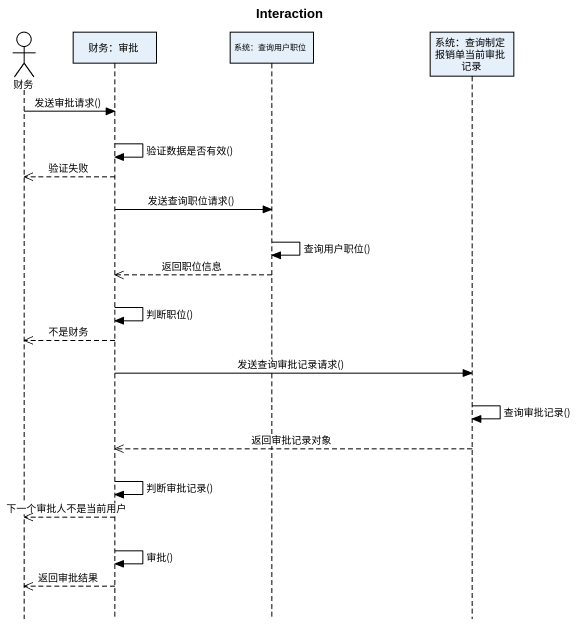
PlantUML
@startuml
title Interaction
hide footbox
actor 财务
participant "财务：审批" as 财务_审批
participant "系统：查询用户职位" as 系统_查询用户职位
participant "系统：查询制定报销单当前审批记录" as 系统_查询制定报销单当前审批记录

财务 -> 财务_审批 : 发送审批请求()
财务_审批 -> 财务_审批 : 验证数据是否有效()
财务_审批 -->> 财务 : 验证失败
财务_审批 -> 系统_查询用户职位 : 发送查询职位请求()
系统_查询用户职位 -> 系统_查询用户职位 : 查询用户职位()
系统_查询用户职位 -->> 财务_审批 : 返回职位信息
财务_审批 -> 财务_审批 : 判断职位()
财务_审批 -->> 财务 : 不是财务
财务_审批 -> 系统_查询制定报销单当前审批记录 : 发送查询审批记录请求()
系统_查询制定报销单当前审批记录 -> 系统_查询制定报销单当前审批记录 : 查询审批记录()
系统_查询制定报销单当前审批记录 -->> 财务_审批 : 返回审批记录对象
财务_审批 -> 财务_审批 : 判断审批记录()
财务_审批 -->> 财务 : 下一个审批人不是当前用户
财务_审批 -> 财务_审批 : 审批()
财务_审批 -->> 财务 : 返回审批结果
@enduml
